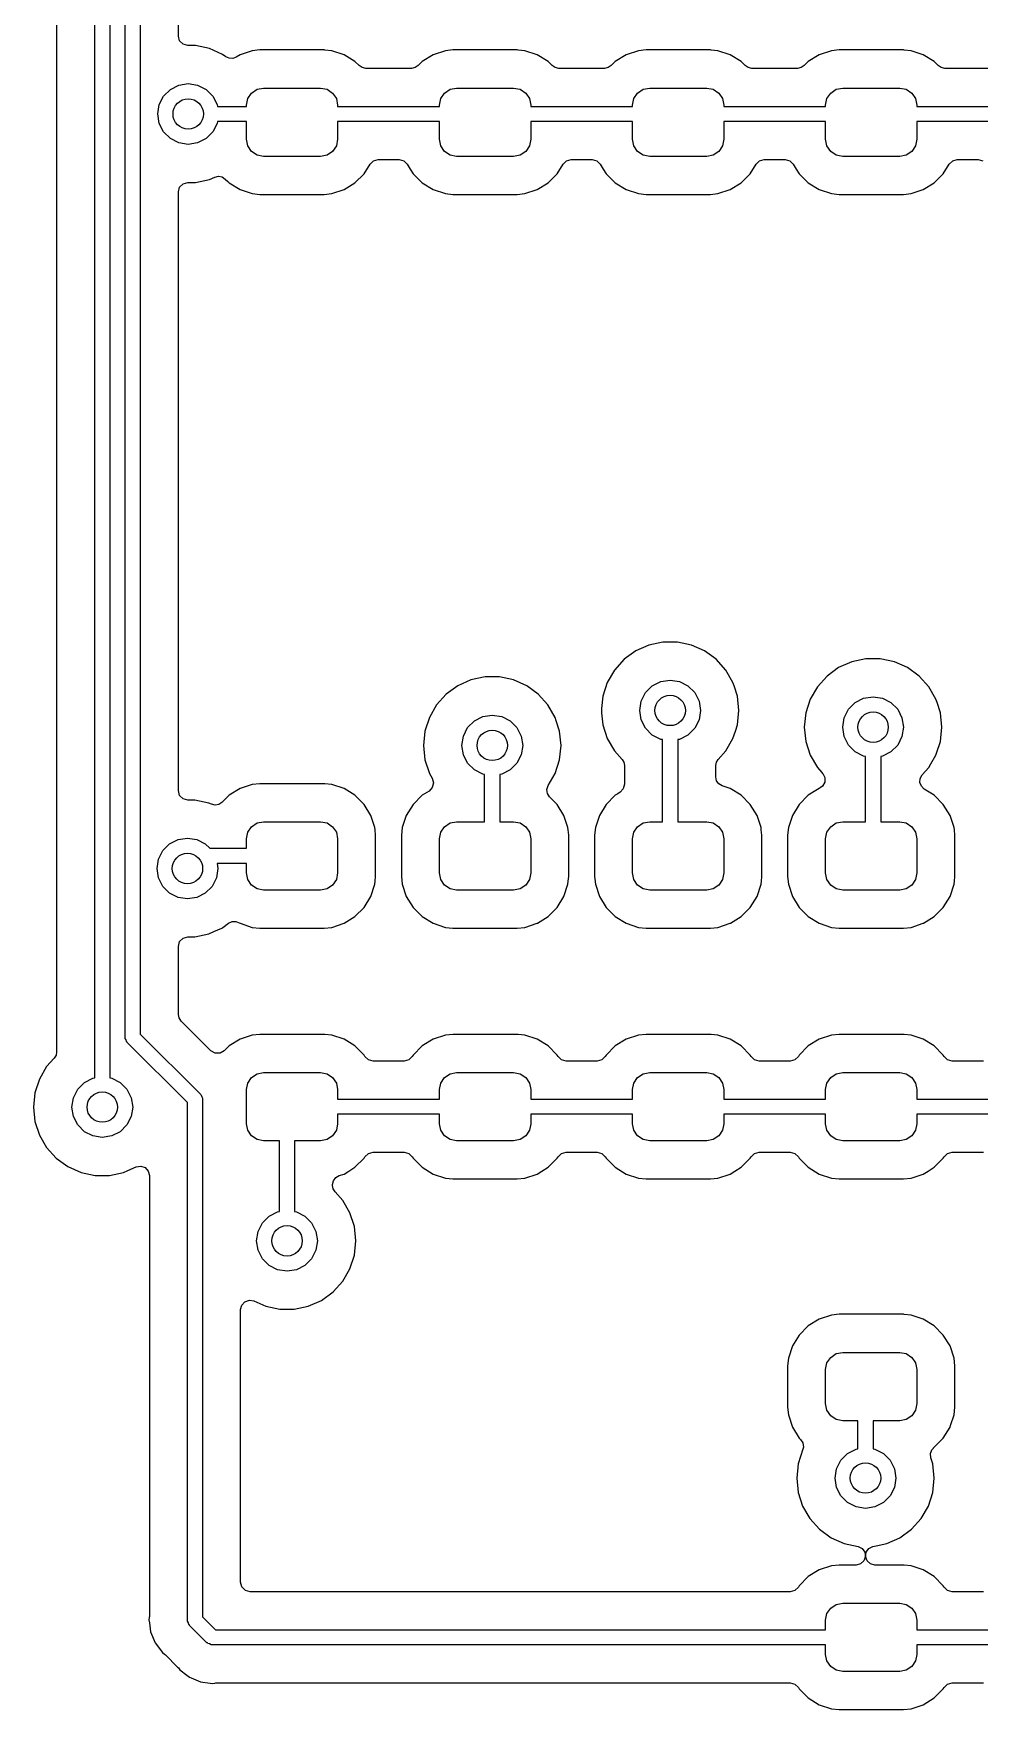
# Model space of a CAD drawing. Extents: x 41 to 271, y -133 to -23.
# Drawn here: x 141.12 to 153.57, y -108.52 to -86.46 of the extents above; entities that cross this region are included whole.
import ezdxf

# ---------------------------------------------------------------- set-up
doc = ezdxf.new("R2010")
doc.units = 0
doc.layers.add('BLACK', color=7, linetype='CONTINUOUS')

msp = doc.modelspace()

# ---------------------------------------------------------------- linework, layer by layer
at = {"layer": 'BLACK', "linetype": 'CONTINUOUS'}
for p, q in [((141.93, -100.206), (141.93, -83.98)), ((142.13, -84.0214), (142.13, -100.206)), ((142.33, -99.67), (142.33, -84.1457)), ((142.53, -84.1871), (142.53, -99.6286)), ((143.03, -86.4955), (143.03, -84.4458)), ((141.429, -85.2831), (141.429, -99.8635)), ((143.047, -86.5575), (143.03, -86.4955)), ((143.093, -86.6029), (143.047, -86.5575)), ((143.154, -86.6195), (143.093, -86.6029)), ((143.255, -86.6195), (143.154, -86.6195)), ((143.44, -86.6589), (143.255, -86.6195)), ((143.255, -86.6195), (143.255, -86.6195)), ((143.613, -86.7358), (143.44, -86.6589)), ((144.103, -86.6775), (144.003, -86.6876)), ((144.949, -86.6775), (144.103, -86.6775)), ((144.959, -86.6785), (144.949, -86.6775)), ((145.049, -86.6876), (144.959, -86.6785)), ((146.643, -86.6775), (146.543, -86.6876)), ((147.489, -86.6775), (146.643, -86.6775)), ((147.499, -86.6785), (147.489, -86.6775)), ((147.589, -86.6876), (147.499, -86.6785)), ((149.183, -86.6775), (149.083, -86.6876)), ((150.029, -86.6775), (149.183, -86.6775)), ((150.039, -86.6785), (150.029, -86.6775)), ((150.129, -86.6876), (150.039, -86.6785)), ((151.723, -86.6775), (151.623, -86.6876)), ((152.569, -86.6775), (151.723, -86.6775)), ((152.579, -86.6785), (152.569, -86.6775)), ((152.669, -86.6876), (152.579, -86.6785)), ((143.655, -86.7664), (143.613, -86.7358)), ((143.613, -86.7358), (143.613, -86.7358)), ((143.613, -86.7358), (143.613, -86.7358)), ((143.699, -86.7866), (143.655, -86.7664)), ((143.747, -86.7885), (143.699, -86.7866)), ((143.793, -86.7716), (143.747, -86.7885)), ((143.842, -86.741), (143.793, -86.7716)), ((144.003, -86.6876), (143.842, -86.741)), ((145.21, -86.741), (145.049, -86.6876)), ((145.354, -86.83), (145.21, -86.741)), ((145.407, -86.8832), (145.354, -86.83)), ((145.354, -86.83), (145.354, -86.83)), ((145.354, -86.83), (145.354, -86.83)), ((145.447, -86.9101), (145.407, -86.8832)), ((146.185, -86.8832), (146.145, -86.9101)), ((146.211, -86.8566), (146.185, -86.8832)), ((146.238, -86.83), (146.211, -86.8566)), ((146.382, -86.741), (146.238, -86.83)), ((146.543, -86.6876), (146.382, -86.741)), ((147.75, -86.741), (147.589, -86.6876)), ((147.894, -86.83), (147.75, -86.741)), ((147.947, -86.8832), (147.894, -86.83)), ((147.894, -86.83), (147.894, -86.83)), ((147.894, -86.83), (147.894, -86.83)), ((147.987, -86.9101), (147.947, -86.8832)), ((148.725, -86.8832), (148.685, -86.9101)), ((148.751, -86.8566), (148.725, -86.8832)), ((148.778, -86.83), (148.751, -86.8566)), ((148.922, -86.741), (148.778, -86.83)), ((149.083, -86.6876), (148.922, -86.741)), ((150.29, -86.741), (150.129, -86.6876)), ((150.434, -86.83), (150.29, -86.741)), ((150.487, -86.8832), (150.434, -86.83)), ((150.434, -86.83), (150.434, -86.83)), ((150.434, -86.83), (150.434, -86.83)), ((150.527, -86.9101), (150.487, -86.8832)), ((151.265, -86.8832), (151.225, -86.9101)), ((151.291, -86.8566), (151.265, -86.8832)), ((151.318, -86.83), (151.291, -86.8566)), ((151.462, -86.741), (151.318, -86.83)), ((151.623, -86.6876), (151.462, -86.741)), ((152.83, -86.741), (152.669, -86.6876)), ((152.974, -86.83), (152.83, -86.741)), ((153.027, -86.8832), (152.974, -86.83)), ((152.974, -86.83), (152.974, -86.83)), ((152.974, -86.83), (152.974, -86.83)), ((153.067, -86.9101), (153.027, -86.8832)), ((143.036, -87.1396), (143.16, -87.12)), ((143.16, -87.12), (143.284, -87.1396)), ((145.495, -86.9195), (145.447, -86.9101)), ((146.097, -86.9195), (145.495, -86.9195)), ((146.145, -86.9101), (146.097, -86.9195)), ((148.035, -86.9195), (147.987, -86.9101)), ((148.637, -86.9195), (148.035, -86.9195)), ((148.685, -86.9101), (148.637, -86.9195)), ((150.575, -86.9195), (150.527, -86.9101)), ((151.177, -86.9195), (150.575, -86.9195)), ((151.225, -86.9101), (151.177, -86.9195)), ((153.115, -86.9195), (153.067, -86.9101)), ((153.717, -86.9195), (153.115, -86.9195)), ((142.78, -87.3964), (142.836, -87.2849)), ((142.836, -87.2849), (142.925, -87.1964)), ((142.925, -87.1964), (143.036, -87.1396)), ((143.284, -87.1396), (143.395, -87.1964)), ((143.395, -87.1964), (143.484, -87.2849)), ((143.484, -87.2849), (143.54, -87.3964)), ((143.926, -87.403), (143.943, -87.3169)), ((143.943, -87.3169), (143.992, -87.2439)), ((143.992, -87.2439), (144.065, -87.1951)), ((144.065, -87.1951), (144.151, -87.178)), ((144.151, -87.178), (144.901, -87.178)), ((144.901, -87.178), (144.987, -87.1951)), ((144.987, -87.1951), (145.06, -87.2439)), ((145.06, -87.2439), (145.109, -87.3169)), ((145.109, -87.3169), (145.126, -87.403)), ((146.466, -87.403), (146.483, -87.3169)), ((146.483, -87.3169), (146.532, -87.2439)), ((146.532, -87.2439), (146.605, -87.1951)), ((146.605, -87.1951), (146.691, -87.178)), ((146.691, -87.178), (147.441, -87.178)), ((147.441, -87.178), (147.527, -87.1951)), ((147.527, -87.1951), (147.6, -87.2439)), ((147.6, -87.2439), (147.649, -87.3169)), ((147.649, -87.3169), (147.666, -87.403)), ((149.006, -87.403), (149.023, -87.3169)), ((149.023, -87.3169), (149.072, -87.2439)), ((149.072, -87.2439), (149.145, -87.1951)), ((149.145, -87.1951), (149.231, -87.178)), ((149.231, -87.178), (149.981, -87.178)), ((149.981, -87.178), (150.067, -87.1951)), ((150.067, -87.1951), (150.14, -87.2439)), ((150.14, -87.2439), (150.189, -87.3169)), ((150.189, -87.3169), (150.206, -87.403)), ((151.546, -87.403), (151.563, -87.3169)), ((151.563, -87.3169), (151.612, -87.2439)), ((151.612, -87.2439), (151.685, -87.1951)), ((151.685, -87.1951), (151.771, -87.178)), ((151.771, -87.178), (152.521, -87.178)), ((152.521, -87.178), (152.607, -87.1951)), ((152.607, -87.1951), (152.68, -87.2439)), ((152.68, -87.2439), (152.729, -87.3169)), ((152.729, -87.3169), (152.746, -87.403)), ((142.76, -87.52), (142.78, -87.3964)), ((142.78, -87.6436), (142.76, -87.52)), ((143.54, -87.3964), (143.544, -87.42)), ((143.544, -87.42), (143.926, -87.42)), ((143.926, -87.42), (143.926, -87.403)), ((145.126, -87.403), (145.126, -87.42)), ((145.126, -87.42), (146.466, -87.42)), ((146.466, -87.42), (146.466, -87.403)), ((147.666, -87.403), (147.666, -87.42)), ((147.666, -87.42), (149.006, -87.42)), ((149.006, -87.42), (149.006, -87.403)), ((150.206, -87.403), (150.206, -87.42)), ((150.206, -87.42), (151.546, -87.42)), ((151.546, -87.42), (151.546, -87.403)), ((152.746, -87.403), (152.746, -87.42)), ((152.746, -87.42), (154.086, -87.42)), ((142.836, -87.7551), (142.78, -87.6436)), ((142.925, -87.8436), (142.836, -87.7551)), ((143.484, -87.7551), (143.395, -87.8436)), ((143.54, -87.6436), (143.484, -87.7551)), ((143.544, -87.62), (143.54, -87.6436)), ((143.926, -87.62), (143.544, -87.62)), ((143.926, -87.853), (143.926, -87.62)), ((146.466, -87.62), (145.126, -87.62)), ((145.126, -87.62), (145.126, -87.853)), ((146.466, -87.853), (146.466, -87.62)), ((149.006, -87.62), (147.666, -87.62)), ((147.666, -87.62), (147.666, -87.853)), ((149.006, -87.853), (149.006, -87.62)), ((151.546, -87.62), (150.206, -87.62)), ((150.206, -87.62), (150.206, -87.853)), ((151.546, -87.853), (151.546, -87.62)), ((154.086, -87.62), (152.746, -87.62)), ((152.746, -87.62), (152.746, -87.853)), ((143.036, -87.9004), (142.925, -87.8436)), ((143.16, -87.92), (143.036, -87.9004)), ((143.284, -87.9004), (143.16, -87.92)), ((143.395, -87.8436), (143.284, -87.9004)), ((143.943, -87.9391), (143.926, -87.853)), ((143.992, -88.0121), (143.943, -87.9391)), ((145.109, -87.9391), (145.06, -88.0121)), ((145.126, -87.853), (145.109, -87.9391)), ((146.483, -87.9391), (146.466, -87.853)), ((146.532, -88.0121), (146.483, -87.9391)), ((147.649, -87.9391), (147.6, -88.0121)), ((147.666, -87.853), (147.649, -87.9391)), ((149.023, -87.9391), (149.006, -87.853)), ((149.072, -88.0121), (149.023, -87.9391)), ((150.189, -87.9391), (150.14, -88.0121)), ((150.206, -87.853), (150.189, -87.9391)), ((151.563, -87.9391), (151.546, -87.853)), ((151.612, -88.0121), (151.563, -87.9391)), ((152.729, -87.9391), (152.68, -88.0121)), ((152.746, -87.853), (152.729, -87.9391)), ((144.065, -88.0609), (143.992, -88.0121)), ((144.151, -88.078), (144.065, -88.0609)), ((144.901, -88.078), (144.151, -88.078)), ((144.987, -88.0609), (144.901, -88.078)), ((145.06, -88.0121), (144.987, -88.0609)), ((145.474, -88.306), (145.552, -88.1794)), ((145.552, -88.1794), (145.597, -88.1362)), ((145.597, -88.1362), (145.658, -88.1205)), ((145.658, -88.1205), (145.934, -88.1205)), ((145.934, -88.1205), (145.995, -88.1362)), ((145.995, -88.1362), (146.04, -88.1794)), ((146.04, -88.1794), (146.08, -88.2445)), ((146.605, -88.0609), (146.532, -88.0121)), ((146.691, -88.078), (146.605, -88.0609)), ((147.441, -88.078), (146.691, -88.078)), ((147.527, -88.0609), (147.441, -88.078)), ((147.6, -88.0121), (147.527, -88.0609)), ((148.014, -88.306), (148.092, -88.1794)), ((148.092, -88.1794), (148.137, -88.1362)), ((148.137, -88.1362), (148.198, -88.1205)), ((148.198, -88.1205), (148.474, -88.1205)), ((148.474, -88.1205), (148.535, -88.1362)), ((148.535, -88.1362), (148.58, -88.1794)), ((148.58, -88.1794), (148.62, -88.2445)), ((149.145, -88.0609), (149.072, -88.0121)), ((149.231, -88.078), (149.145, -88.0609)), ((149.981, -88.078), (149.231, -88.078)), ((150.067, -88.0609), (149.981, -88.078)), ((150.14, -88.0121), (150.067, -88.0609)), ((150.554, -88.306), (150.632, -88.1794)), ((150.632, -88.1794), (150.677, -88.1362)), ((150.677, -88.1362), (150.738, -88.1205)), ((150.738, -88.1205), (151.014, -88.1205)), ((151.014, -88.1205), (151.075, -88.1362)), ((151.075, -88.1362), (151.12, -88.1794)), ((151.12, -88.1794), (151.16, -88.2445)), ((151.685, -88.0609), (151.612, -88.0121)), ((151.771, -88.078), (151.685, -88.0609)), ((152.521, -88.078), (151.771, -88.078)), ((152.607, -88.0609), (152.521, -88.078)), ((152.68, -88.0121), (152.607, -88.0609)), ((153.094, -88.306), (153.172, -88.1794)), ((153.172, -88.1794), (153.217, -88.1362)), ((153.217, -88.1362), (153.278, -88.1205)), ((153.278, -88.1205), (153.554, -88.1205)), ((153.554, -88.1205), (153.615, -88.1362)), ((143.047, -88.4825), (143.093, -88.4371)), ((143.093, -88.4371), (143.154, -88.4205)), ((143.154, -88.4205), (143.255, -88.4205)), ((143.255, -88.4205), (143.44, -88.3811)), ((143.44, -88.3811), (143.51, -88.3501)), ((143.44, -88.3811), (143.44, -88.3811)), ((143.44, -88.3811), (143.44, -88.3811)), ((143.51, -88.3501), (143.558, -88.3394)), ((143.558, -88.3394), (143.606, -88.3484)), ((143.606, -88.3484), (143.648, -88.3757)), ((143.648, -88.3757), (143.682, -88.41)), ((143.682, -88.41), (143.698, -88.426)), ((143.698, -88.426), (143.842, -88.515)), ((145.21, -88.515), (145.354, -88.426)), ((145.354, -88.426), (145.474, -88.306)), ((146.08, -88.2445), (146.118, -88.306)), ((146.118, -88.306), (146.238, -88.426)), ((146.238, -88.426), (146.382, -88.515)), ((147.75, -88.515), (147.894, -88.426)), ((147.894, -88.426), (148.014, -88.306)), ((148.62, -88.2445), (148.658, -88.306)), ((148.658, -88.306), (148.778, -88.426)), ((148.778, -88.426), (148.922, -88.515)), ((150.29, -88.515), (150.434, -88.426)), ((150.434, -88.426), (150.554, -88.306)), ((151.16, -88.2445), (151.198, -88.306)), ((151.198, -88.306), (151.318, -88.426)), ((151.318, -88.426), (151.462, -88.515)), ((152.83, -88.515), (152.974, -88.426)), ((152.974, -88.426), (153.094, -88.306)), ((143.03, -88.5445), (143.047, -88.4825)), ((143.03, -88.7629), (143.03, -88.5445)), ((143.842, -88.515), (143.842, -88.515)), ((143.842, -88.515), (143.842, -88.515)), ((143.842, -88.515), (144.003, -88.5683)), ((144.003, -88.5683), (144.103, -88.5785)), ((144.103, -88.5785), (144.949, -88.5785)), ((144.949, -88.5785), (145.049, -88.5683)), ((145.049, -88.5683), (145.21, -88.515)), ((146.382, -88.515), (146.382, -88.515)), ((146.382, -88.515), (146.382, -88.515)), ((146.382, -88.515), (146.543, -88.5683)), ((146.543, -88.5683), (146.643, -88.5785)), ((146.643, -88.5785), (147.489, -88.5785)), ((147.489, -88.5785), (147.589, -88.5683)), ((147.589, -88.5683), (147.75, -88.515)), ((148.922, -88.515), (148.922, -88.515)), ((148.922, -88.515), (148.922, -88.515)), ((148.922, -88.515), (149.083, -88.5683)), ((149.083, -88.5683), (149.183, -88.5785)), ((149.183, -88.5785), (150.029, -88.5785)), ((150.029, -88.5785), (150.129, -88.5683)), ((150.129, -88.5683), (150.29, -88.515)), ((151.462, -88.515), (151.462, -88.515)), ((151.462, -88.515), (151.462, -88.515)), ((151.462, -88.515), (151.623, -88.5683)), ((151.623, -88.5683), (151.723, -88.5785)), ((151.723, -88.5785), (152.569, -88.5785)), ((152.569, -88.5785), (152.669, -88.5683)), ((152.669, -88.5683), (152.83, -88.515)), ((143.03, -96.4255), (143.03, -88.7629)), ((149.047, -94.5858), (148.894, -94.6971)), ((149.22, -94.5089), (149.047, -94.5858)), ((149.405, -94.4695), (149.22, -94.5089)), ((149.595, -94.4695), (149.405, -94.4695)), ((149.405, -94.4695), (149.405, -94.4695)), ((149.78, -94.5089), (149.595, -94.4695)), ((149.595, -94.4695), (149.595, -94.4695)), ((149.953, -94.5858), (149.78, -94.5089)), ((150.106, -94.6971), (149.953, -94.5858)), ((148.767, -94.8378), (148.673, -95.0017)), ((148.894, -94.6971), (148.767, -94.8378)), ((150.233, -94.8378), (150.106, -94.6971)), ((150.327, -95.0017), (150.233, -94.8378)), ((151.717, -94.8058), (151.564, -94.9171)), ((151.89, -94.7289), (151.717, -94.8058)), ((152.075, -94.6895), (151.89, -94.7289)), ((152.265, -94.6895), (152.075, -94.6895)), ((152.075, -94.6895), (152.075, -94.6895)), ((152.45, -94.7289), (152.265, -94.6895)), ((152.265, -94.6895), (152.265, -94.6895)), ((152.623, -94.8058), (152.45, -94.7289)), ((152.776, -94.9171), (152.623, -94.8058)), ((146.707, -95.0458), (146.554, -95.1571)), ((146.88, -94.9689), (146.707, -95.0458)), ((147.065, -94.9295), (146.88, -94.9689)), ((147.255, -94.9295), (147.065, -94.9295)), ((147.065, -94.9295), (147.065, -94.9295)), ((147.44, -94.9689), (147.255, -94.9295)), ((147.255, -94.9295), (147.255, -94.9295)), ((147.613, -95.0458), (147.44, -94.9689)), ((147.766, -95.1571), (147.613, -95.0458)), ((148.673, -95.0017), (148.614, -95.1817)), ((149.176, -95.1349), (149.265, -95.0464)), ((149.265, -95.0464), (149.376, -94.9896)), ((149.376, -94.9896), (149.5, -94.97)), ((149.5, -94.97), (149.624, -94.9896)), ((149.624, -94.9896), (149.735, -95.0464)), ((149.735, -95.0464), (149.824, -95.1349)), ((150.342, -95.0458), (150.327, -95.0017)), ((150.386, -95.1817), (150.342, -95.0458)), ((151.437, -95.0578), (151.343, -95.2217)), ((151.564, -94.9171), (151.437, -95.0578)), ((152.903, -95.0578), (152.776, -94.9171)), ((152.997, -95.2217), (152.903, -95.0578)), ((146.554, -95.1571), (146.427, -95.2978)), ((147.893, -95.2978), (147.766, -95.1571)), ((148.614, -95.1817), (148.597, -95.3424)), ((149.1, -95.37), (149.12, -95.2464)), ((149.12, -95.2464), (149.176, -95.1349)), ((149.824, -95.1349), (149.88, -95.2464)), ((149.88, -95.2464), (149.9, -95.37)), ((150.405, -95.37), (150.386, -95.1817)), ((151.343, -95.2217), (151.284, -95.4017)), ((151.846, -95.3549), (151.935, -95.2664)), ((151.935, -95.2664), (152.046, -95.2096)), ((152.046, -95.2096), (152.17, -95.19)), ((152.17, -95.19), (152.294, -95.2096)), ((152.294, -95.2096), (152.405, -95.2664)), ((152.405, -95.2664), (152.494, -95.3549)), ((153.012, -95.2658), (152.997, -95.2217)), ((153.056, -95.4017), (153.012, -95.2658)), ((146.333, -95.4617), (146.274, -95.6417)), ((146.427, -95.2978), (146.333, -95.4617)), ((146.836, -95.5949), (146.925, -95.5064)), ((146.925, -95.5064), (147.036, -95.4496)), ((147.036, -95.4496), (147.16, -95.43)), ((147.16, -95.43), (147.284, -95.4496)), ((147.284, -95.4496), (147.395, -95.5064)), ((147.395, -95.5064), (147.484, -95.5949)), ((147.987, -95.4617), (147.893, -95.2978)), ((148.002, -95.5072), (147.987, -95.4617)), ((148.046, -95.6417), (148.002, -95.5072)), ((148.597, -95.3424), (148.595, -95.37)), ((148.595, -95.37), (148.598, -95.4)), ((148.598, -95.4), (148.614, -95.5583)), ((149.12, -95.4936), (149.1, -95.37)), ((149.176, -95.6051), (149.12, -95.4936)), ((149.88, -95.4936), (149.824, -95.6051)), ((149.9, -95.37), (149.88, -95.4936)), ((150.386, -95.5583), (150.405, -95.37)), ((151.284, -95.4017), (151.265, -95.59)), ((151.77, -95.59), (151.79, -95.4664)), ((151.79, -95.4664), (151.846, -95.3549)), ((152.494, -95.3549), (152.55, -95.4664)), ((152.55, -95.4664), (152.57, -95.59)), ((153.075, -95.59), (153.056, -95.4017)), ((146.274, -95.6417), (146.255, -95.83)), ((146.76, -95.83), (146.78, -95.7064)), ((146.78, -95.7064), (146.836, -95.5949)), ((147.484, -95.5949), (147.54, -95.7064)), ((147.54, -95.7064), (147.56, -95.83)), ((148.065, -95.83), (148.046, -95.6417)), ((148.614, -95.5583), (148.673, -95.7383)), ((149.265, -95.6936), (149.176, -95.6051)), ((149.376, -95.7504), (149.265, -95.6936)), ((149.735, -95.6936), (149.624, -95.7504)), ((149.824, -95.6051), (149.735, -95.6936)), ((150.327, -95.7383), (150.359, -95.6417)), ((150.359, -95.6417), (150.386, -95.5583)), ((151.265, -95.59), (151.284, -95.7783)), ((151.79, -95.7136), (151.77, -95.59)), ((151.846, -95.8251), (151.79, -95.7136)), ((152.55, -95.7136), (152.494, -95.8251)), ((152.57, -95.59), (152.55, -95.7136)), ((153.056, -95.7783), (153.075, -95.59)), ((146.255, -95.83), (146.274, -96.0183)), ((146.78, -95.9536), (146.76, -95.83)), ((147.56, -95.83), (147.54, -95.9536)), ((148.046, -96.0183), (148.065, -95.83)), ((148.673, -95.7383), (148.767, -95.9022)), ((148.767, -95.9022), (148.868, -96.0135)), ((149.4, -95.7542), (149.376, -95.7504)), ((149.4, -96.834), (149.4, -95.7542)), ((149.624, -95.7504), (149.6, -95.7542)), ((149.6, -95.7542), (149.6, -96.834)), ((150.132, -96.0135), (150.233, -95.9022)), ((150.233, -95.9022), (150.327, -95.7383)), ((151.284, -95.7783), (151.343, -95.9583)), ((151.935, -95.9136), (151.846, -95.8251)), ((152.046, -95.9704), (151.935, -95.9136)), ((152.405, -95.9136), (152.294, -95.9704)), ((152.494, -95.8251), (152.405, -95.9136)), ((152.997, -95.9583), (153.006, -95.9322)), ((153.006, -95.9322), (153.056, -95.7783)), ((146.274, -96.0183), (146.333, -96.1983)), ((146.836, -96.0651), (146.78, -95.9536)), ((146.925, -96.1536), (146.836, -96.0651)), ((147.036, -96.2104), (146.925, -96.1536)), ((147.395, -96.1536), (147.284, -96.2104)), ((147.484, -96.0651), (147.395, -96.1536)), ((147.54, -95.9536), (147.484, -96.0651)), ((147.987, -96.1983), (148.046, -96.0183)), ((148.868, -96.0135), (148.891, -96.052)), ((148.891, -96.052), (148.899, -96.0965)), ((148.899, -96.0965), (148.899, -96.3419)), ((150.1, -96.0965), (150.109, -96.052)), ((150.1, -96.2448), (150.1, -96.0965)), ((150.109, -96.052), (150.132, -96.0135)), ((151.343, -95.9583), (151.437, -96.1222)), ((151.437, -96.1222), (151.495, -96.1863)), ((152.07, -95.9742), (152.046, -95.9704)), ((152.07, -96.834), (152.07, -95.9742)), ((152.294, -95.9704), (152.27, -95.9742)), ((152.27, -95.9742), (152.27, -96.834)), ((152.817, -96.2173), (152.903, -96.1222)), ((152.903, -96.1222), (152.931, -96.0729)), ((152.931, -96.0729), (152.997, -95.9583)), ((144.003, -96.3436), (143.842, -96.397)), ((144.103, -96.3335), (144.003, -96.3436)), ((144.949, -96.3335), (144.103, -96.3335)), ((144.959, -96.3345), (144.949, -96.3335)), ((145.049, -96.3436), (144.959, -96.3345)), ((145.21, -96.397), (145.049, -96.3436)), ((146.371, -96.3849), (146.328, -96.4306)), ((146.333, -96.1983), (146.37, -96.263)), ((146.37, -96.263), (146.387, -96.3238)), ((146.387, -96.3238), (146.371, -96.3849)), ((147.06, -96.2142), (147.036, -96.2104)), ((147.06, -96.834), (147.06, -96.2142)), ((147.284, -96.2104), (147.26, -96.2142)), ((147.26, -96.2142), (147.26, -96.834)), ((147.879, -96.4085), (147.895, -96.3574)), ((147.895, -96.3574), (147.987, -96.1983)), ((148.899, -96.3419), (148.884, -96.4023)), ((150.111, -96.295), (150.1, -96.2448)), ((150.141, -96.3366), (150.111, -96.295)), ((150.185, -96.3625), (150.141, -96.3366)), ((150.29, -96.397), (150.185, -96.3625)), ((151.475, -96.3894), (151.462, -96.397)), ((151.505, -96.3671), (151.473, -96.3873)), ((151.473, -96.3873), (151.475, -96.3894)), ((151.495, -96.1863), (151.506, -96.1983)), ((151.534, -96.3139), (151.505, -96.3671)), ((151.506, -96.1983), (151.507, -96.1992)), ((151.507, -96.1992), (151.535, -96.253)), ((151.535, -96.253), (151.534, -96.3139)), ((152.786, -96.3179), (152.79, -96.2642)), ((152.805, -96.3683), (152.786, -96.3179)), ((152.79, -96.2642), (152.817, -96.2173)), ((152.844, -96.4058), (152.805, -96.3683)), ((143.047, -96.4875), (143.03, -96.4255)), ((143.093, -96.5329), (143.047, -96.4875)), ((143.154, -96.5495), (143.093, -96.5329)), ((143.245, -96.5495), (143.154, -96.5495)), ((143.43, -96.5889), (143.245, -96.5495)), ((143.245, -96.5495), (143.245, -96.5495)), ((143.466, -96.6051), (143.43, -96.5889)), ((143.515, -96.6158), (143.466, -96.6051)), ((143.563, -96.6068), (143.515, -96.6158)), ((143.604, -96.5795), (143.563, -96.6068)), ((143.698, -96.486), (143.604, -96.5795)), ((143.842, -96.397), (143.698, -96.486)), ((145.354, -96.486), (145.21, -96.397)), ((145.474, -96.606), (145.354, -96.486)), ((145.563, -96.7503), (145.474, -96.606)), ((146.118, -96.606), (146.029, -96.7503)), ((146.238, -96.486), (146.118, -96.606)), ((146.328, -96.4306), (146.238, -96.486)), ((147.886, -96.4618), (147.879, -96.4085)), ((147.915, -96.507), (147.886, -96.4618)), ((148.014, -96.606), (147.915, -96.507)), ((148.103, -96.7503), (148.014, -96.606)), ((148.658, -96.606), (148.569, -96.7503)), ((148.778, -96.486), (148.658, -96.606)), ((148.811, -96.4658), (148.778, -96.486)), ((148.841, -96.4474), (148.811, -96.4658)), ((148.884, -96.4023), (148.841, -96.4474)), ((150.434, -96.486), (150.29, -96.397)), ((150.554, -96.606), (150.434, -96.486)), ((150.643, -96.7503), (150.554, -96.606)), ((151.198, -96.606), (151.109, -96.7503)), ((151.318, -96.486), (151.198, -96.606)), ((151.416, -96.4255), (151.318, -96.486)), ((151.462, -96.397), (151.416, -96.4255)), ((151.462, -96.397), (151.462, -96.397)), ((152.974, -96.486), (152.844, -96.4058)), ((153.094, -96.606), (152.974, -96.486)), ((153.183, -96.7503), (153.094, -96.606)), ((145.616, -96.9113), (145.563, -96.7503)), ((146.029, -96.7503), (145.976, -96.9113)), ((148.156, -96.9113), (148.103, -96.7503)), ((148.569, -96.7503), (148.516, -96.9113)), ((150.696, -96.9113), (150.643, -96.7503)), ((151.109, -96.7503), (151.056, -96.9113)), ((153.236, -96.9113), (153.183, -96.7503)), ((143.026, -97.0696), (143.15, -97.05)), ((143.15, -97.05), (143.274, -97.0696)), ((143.926, -97.059), (143.943, -96.9729)), ((143.943, -96.9729), (143.992, -96.8999)), ((143.992, -96.8999), (144.065, -96.8511)), ((144.065, -96.8511), (144.151, -96.834)), ((144.151, -96.834), (144.901, -96.834)), ((144.901, -96.834), (144.987, -96.8511)), ((144.987, -96.8511), (145.06, -96.8999)), ((145.06, -96.8999), (145.109, -96.9729)), ((145.109, -96.9729), (145.126, -97.059)), ((145.619, -96.9413), (145.616, -96.9113)), ((145.626, -97.0107), (145.619, -96.9413)), ((145.626, -97.5573), (145.626, -97.0107)), ((145.976, -96.9113), (145.965, -97.0107)), ((145.965, -97.0107), (145.965, -97.5573)), ((146.466, -97.059), (146.483, -96.9729)), ((146.483, -96.9729), (146.532, -96.8999)), ((146.532, -96.8999), (146.605, -96.8511)), ((146.605, -96.8511), (146.691, -96.834)), ((146.691, -96.834), (147.06, -96.834)), ((147.26, -96.834), (147.441, -96.834)), ((147.441, -96.834), (147.527, -96.8511)), ((147.527, -96.8511), (147.6, -96.8999)), ((147.6, -96.8999), (147.649, -96.9729)), ((147.649, -96.9729), (147.666, -97.059)), ((148.159, -96.9413), (148.156, -96.9113)), ((148.166, -97.0107), (148.159, -96.9413)), ((148.166, -97.5573), (148.166, -97.0107)), ((148.516, -96.9113), (148.505, -97.0107)), ((148.505, -97.0107), (148.505, -97.5573)), ((149.006, -97.059), (149.023, -96.9729)), ((149.023, -96.9729), (149.072, -96.8999)), ((149.072, -96.8999), (149.145, -96.8511)), ((149.145, -96.8511), (149.231, -96.834)), ((149.231, -96.834), (149.4, -96.834)), ((149.6, -96.834), (149.981, -96.834)), ((149.981, -96.834), (150.067, -96.8511)), ((150.067, -96.8511), (150.14, -96.8999)), ((150.14, -96.8999), (150.189, -96.9729)), ((150.189, -96.9729), (150.206, -97.059)), ((150.699, -96.9413), (150.696, -96.9113)), ((150.706, -97.0107), (150.699, -96.9413)), ((150.707, -97.5573), (150.706, -97.0107)), ((151.056, -96.9113), (151.046, -97.0107)), ((151.046, -97.0107), (151.046, -97.5573)), ((151.546, -97.059), (151.563, -96.9729)), ((151.563, -96.9729), (151.612, -96.8999)), ((151.612, -96.8999), (151.685, -96.8511)), ((151.685, -96.8511), (151.771, -96.834)), ((151.771, -96.834), (152.07, -96.834)), ((152.27, -96.834), (152.521, -96.834)), ((152.521, -96.834), (152.607, -96.8511)), ((152.607, -96.8511), (152.68, -96.8999)), ((152.68, -96.8999), (152.729, -96.9729)), ((152.729, -96.9729), (152.746, -97.059)), ((153.239, -96.9413), (153.236, -96.9113)), ((153.246, -97.0107), (153.239, -96.9413)), ((153.246, -97.5573), (153.246, -97.0107)), ((142.77, -97.3264), (142.826, -97.2149)), ((142.826, -97.2149), (142.915, -97.1264)), ((142.915, -97.1264), (143.026, -97.0696)), ((143.274, -97.0696), (143.385, -97.1264)), ((143.385, -97.1264), (143.443, -97.184)), ((143.443, -97.184), (143.926, -97.184)), ((143.926, -97.184), (143.926, -97.059)), ((145.126, -97.059), (145.126, -97.509)), ((146.466, -97.509), (146.466, -97.059)), ((147.666, -97.059), (147.666, -97.509)), ((149.006, -97.509), (149.006, -97.059)), ((150.206, -97.059), (150.206, -97.509)), ((151.546, -97.509), (151.546, -97.059)), ((152.746, -97.059), (152.746, -97.509)), ((142.75, -97.45), (142.77, -97.3264)), ((142.77, -97.5736), (142.75, -97.45)), ((143.55, -97.45), (143.53, -97.5736)), ((143.926, -97.384), (143.54, -97.384)), ((143.54, -97.384), (143.55, -97.45)), ((143.926, -97.509), (143.926, -97.384)), ((142.826, -97.6851), (142.77, -97.5736)), ((142.915, -97.7736), (142.826, -97.6851)), ((143.474, -97.6851), (143.385, -97.7736)), ((143.53, -97.5736), (143.474, -97.6851)), ((143.943, -97.5951), (143.926, -97.509)), ((143.992, -97.6681), (143.943, -97.5951)), ((144.065, -97.7169), (143.992, -97.6681)), ((145.06, -97.6681), (144.987, -97.7169)), ((145.109, -97.5951), (145.06, -97.6681)), ((145.126, -97.509), (145.109, -97.5951)), ((145.563, -97.8177), (145.616, -97.6567)), ((145.616, -97.6567), (145.62, -97.6183)), ((145.62, -97.6183), (145.626, -97.5573)), ((145.626, -97.5573), (145.626, -97.5573)), ((145.965, -97.5573), (145.976, -97.6567)), ((145.976, -97.6567), (146.029, -97.8177)), ((146.483, -97.5951), (146.466, -97.509)), ((146.532, -97.6681), (146.483, -97.5951)), ((146.605, -97.7169), (146.532, -97.6681)), ((147.6, -97.6681), (147.527, -97.7169)), ((147.649, -97.5951), (147.6, -97.6681)), ((147.666, -97.509), (147.649, -97.5951)), ((148.103, -97.8177), (148.156, -97.6567)), ((148.156, -97.6567), (148.16, -97.6183)), ((148.16, -97.6183), (148.166, -97.5573)), ((148.166, -97.5573), (148.166, -97.5573)), ((148.505, -97.5573), (148.516, -97.6567)), ((148.516, -97.6567), (148.569, -97.8177)), ((149.023, -97.5951), (149.006, -97.509)), ((149.072, -97.6681), (149.023, -97.5951)), ((149.145, -97.7169), (149.072, -97.6681)), ((150.14, -97.6681), (150.067, -97.7169)), ((150.189, -97.5951), (150.14, -97.6681)), ((150.206, -97.509), (150.189, -97.5951)), ((150.643, -97.8177), (150.696, -97.6567)), ((150.696, -97.6567), (150.7, -97.6183)), ((150.7, -97.6183), (150.707, -97.5573)), ((150.707, -97.5573), (150.707, -97.5573)), ((151.046, -97.5573), (151.056, -97.6567)), ((151.056, -97.6567), (151.109, -97.8177)), ((151.563, -97.5951), (151.546, -97.509)), ((151.612, -97.6681), (151.563, -97.5951)), ((151.685, -97.7169), (151.612, -97.6681)), ((152.68, -97.6681), (152.607, -97.7169)), ((152.729, -97.5951), (152.68, -97.6681)), ((152.746, -97.509), (152.729, -97.5951)), ((153.183, -97.8177), (153.236, -97.6567)), ((153.236, -97.6567), (153.24, -97.6183)), ((153.24, -97.6183), (153.246, -97.5573)), ((153.246, -97.5573), (153.246, -97.5573)), ((143.026, -97.8304), (142.915, -97.7736)), ((143.15, -97.85), (143.026, -97.8304)), ((143.274, -97.8304), (143.15, -97.85)), ((143.385, -97.7736), (143.274, -97.8304)), ((144.151, -97.734), (144.065, -97.7169)), ((144.901, -97.734), (144.151, -97.734)), ((144.987, -97.7169), (144.901, -97.734)), ((145.474, -97.962), (145.563, -97.8177)), ((146.029, -97.8177), (146.118, -97.962)), ((146.691, -97.734), (146.605, -97.7169)), ((147.441, -97.734), (146.691, -97.734)), ((147.527, -97.7169), (147.441, -97.734)), ((148.014, -97.962), (148.103, -97.8177)), ((148.569, -97.8177), (148.658, -97.962)), ((149.231, -97.734), (149.145, -97.7169)), ((149.981, -97.734), (149.231, -97.734)), ((150.067, -97.7169), (149.981, -97.734)), ((150.554, -97.962), (150.643, -97.8177)), ((151.109, -97.8177), (151.198, -97.962)), ((151.771, -97.734), (151.685, -97.7169)), ((152.521, -97.734), (151.771, -97.734)), ((152.607, -97.7169), (152.521, -97.734)), ((153.094, -97.962), (153.183, -97.8177)), ((143.692, -98.1689), (143.737, -98.1486)), ((143.737, -98.1486), (143.785, -98.1468)), ((143.785, -98.1468), (143.83, -98.1637)), ((145.213, -98.1689), (145.354, -98.082)), ((145.354, -98.082), (145.474, -97.962)), ((146.118, -97.962), (146.238, -98.082)), ((146.238, -98.082), (146.382, -98.171)), ((147.753, -98.1689), (147.894, -98.082)), ((147.894, -98.082), (148.014, -97.962)), ((148.658, -97.962), (148.778, -98.082)), ((148.778, -98.082), (148.922, -98.171)), ((150.293, -98.1689), (150.434, -98.082)), ((150.434, -98.082), (150.554, -97.962)), ((151.198, -97.962), (151.318, -98.082)), ((151.318, -98.082), (151.462, -98.171)), ((152.833, -98.1689), (152.974, -98.082)), ((152.974, -98.082), (153.094, -97.962)), ((143.047, -98.4125), (143.093, -98.3671)), ((143.093, -98.3671), (143.154, -98.3505)), ((143.154, -98.3505), (143.245, -98.3505)), ((143.245, -98.3505), (143.368, -98.3243)), ((143.368, -98.3243), (143.43, -98.3111)), ((143.43, -98.3111), (143.499, -98.2802)), ((143.499, -98.2802), (143.603, -98.2342)), ((143.603, -98.2342), (143.616, -98.2243)), ((143.616, -98.2243), (143.692, -98.1689)), ((143.83, -98.1637), (143.842, -98.171)), ((143.842, -98.171), (143.842, -98.171)), ((143.842, -98.171), (143.842, -98.171)), ((143.842, -98.171), (144.003, -98.2243)), ((144.003, -98.2243), (144.103, -98.2345)), ((144.103, -98.2345), (144.949, -98.2345)), ((144.949, -98.2345), (145.049, -98.2243)), ((145.049, -98.2243), (145.21, -98.171)), ((145.21, -98.171), (145.213, -98.1689)), ((146.382, -98.171), (146.382, -98.171)), ((146.382, -98.171), (146.382, -98.171)), ((146.382, -98.171), (146.543, -98.2243)), ((146.543, -98.2243), (146.643, -98.2345)), ((146.643, -98.2345), (147.489, -98.2345)), ((147.489, -98.2345), (147.589, -98.2243)), ((147.589, -98.2243), (147.75, -98.171)), ((147.75, -98.171), (147.753, -98.1689)), ((148.922, -98.171), (148.922, -98.171)), ((148.922, -98.171), (148.922, -98.171)), ((148.922, -98.171), (149.083, -98.2243)), ((149.083, -98.2243), (149.183, -98.2345)), ((149.183, -98.2345), (150.029, -98.2345)), ((150.029, -98.2345), (150.129, -98.2243)), ((150.129, -98.2243), (150.29, -98.171)), ((150.29, -98.171), (150.293, -98.1689)), ((151.462, -98.171), (151.462, -98.171)), ((151.462, -98.171), (151.462, -98.171)), ((151.462, -98.171), (151.623, -98.2243)), ((151.623, -98.2243), (151.723, -98.2345)), ((151.723, -98.2345), (152.569, -98.2345)), ((152.569, -98.2345), (152.669, -98.2243)), ((152.669, -98.2243), (152.83, -98.171)), ((152.83, -98.171), (152.833, -98.1689)), ((143.03, -98.4745), (143.047, -98.4125)), ((143.03, -99.3699), (143.03, -98.4745)), ((143.04, -99.4174), (143.03, -99.3699)), ((143.067, -99.4576), (143.04, -99.4174)), ((143.459, -99.8497), (143.067, -99.4576)), ((142.332, -99.6777), (142.33, -99.67)), ((142.331, -99.6856), (142.332, -99.6777)), ((142.342, -99.7065), (142.331, -99.6856)), ((142.53, -99.6286), (143.321, -100.419)), ((143.842, -99.697), (143.698, -99.786)), ((144.003, -99.6436), (143.842, -99.697)), ((144.103, -99.6335), (144.003, -99.6436)), ((144.949, -99.6335), (144.103, -99.6335)), ((144.959, -99.6345), (144.949, -99.6335)), ((145.049, -99.6436), (144.959, -99.6345)), ((145.21, -99.697), (145.049, -99.6436)), ((145.354, -99.786), (145.21, -99.697)), ((146.382, -99.697), (146.238, -99.786)), ((146.543, -99.6436), (146.382, -99.697)), ((146.643, -99.6335), (146.543, -99.6436)), ((147.489, -99.6335), (146.643, -99.6335)), ((147.499, -99.6345), (147.489, -99.6335)), ((147.589, -99.6436), (147.499, -99.6345)), ((147.75, -99.697), (147.589, -99.6436)), ((147.894, -99.786), (147.75, -99.697)), ((148.922, -99.697), (148.778, -99.786)), ((149.083, -99.6436), (148.922, -99.697)), ((149.183, -99.6335), (149.083, -99.6436)), ((150.029, -99.6335), (149.183, -99.6335)), ((150.039, -99.6345), (150.029, -99.6335)), ((150.129, -99.6436), (150.039, -99.6345)), ((150.29, -99.697), (150.129, -99.6436)), ((150.434, -99.786), (150.29, -99.697)), ((151.462, -99.697), (151.318, -99.786)), ((151.623, -99.6436), (151.462, -99.697)), ((151.723, -99.6335), (151.623, -99.6436)), ((152.569, -99.6335), (151.723, -99.6335)), ((152.579, -99.6345), (152.569, -99.6335)), ((152.669, -99.6436), (152.579, -99.6345)), ((152.83, -99.697), (152.669, -99.6436)), ((152.974, -99.786), (152.83, -99.697)), ((141.421, -99.908), (141.398, -99.9465)), ((141.429, -99.8635), (141.421, -99.908)), ((142.349, -99.7288), (142.342, -99.7065)), ((142.356, -99.7335), (142.349, -99.7288)), ((142.359, -99.7407), (142.356, -99.7335)), ((143.15, -100.531), (142.359, -99.7407)), ((143.515, -99.8818), (143.459, -99.8497)), ((143.579, -99.8818), (143.515, -99.8818)), ((143.634, -99.8497), (143.579, -99.8818)), ((143.698, -99.786), (143.634, -99.8497)), ((145.474, -99.906), (145.354, -99.786)), ((145.485, -99.9246), (145.474, -99.906)), ((146.118, -99.906), (146.107, -99.9246)), ((146.238, -99.786), (146.118, -99.906)), ((148.014, -99.906), (147.894, -99.786)), ((148.025, -99.9246), (148.014, -99.906)), ((148.658, -99.906), (148.647, -99.9246)), ((148.778, -99.786), (148.658, -99.906)), ((150.554, -99.906), (150.434, -99.786)), ((150.565, -99.9246), (150.554, -99.906)), ((151.198, -99.906), (151.187, -99.9246)), ((151.318, -99.786), (151.198, -99.906)), ((153.094, -99.906), (152.974, -99.786)), ((153.105, -99.9246), (153.094, -99.906)), ((141.297, -100.058), (141.203, -100.222)), ((141.398, -99.9465), (141.297, -100.058)), ((144.065, -100.151), (144.151, -100.134)), ((144.151, -100.134), (144.901, -100.134)), ((144.901, -100.134), (144.987, -100.151)), ((145.531, -99.9678), (145.485, -99.9246)), ((145.591, -99.9835), (145.531, -99.9678)), ((146.001, -99.9835), (145.591, -99.9835)), ((146.061, -99.9678), (146.001, -99.9835)), ((146.107, -99.9246), (146.061, -99.9678)), ((146.605, -100.151), (146.691, -100.134)), ((146.691, -100.134), (147.441, -100.134)), ((147.441, -100.134), (147.527, -100.151)), ((148.071, -99.9678), (148.025, -99.9246)), ((148.131, -99.9835), (148.071, -99.9678)), ((148.541, -99.9835), (148.131, -99.9835)), ((148.601, -99.9678), (148.541, -99.9835)), ((148.647, -99.9246), (148.601, -99.9678)), ((149.145, -100.151), (149.231, -100.134)), ((149.231, -100.134), (149.981, -100.134)), ((149.981, -100.134), (150.067, -100.151)), ((150.611, -99.9678), (150.565, -99.9246)), ((150.671, -99.9835), (150.611, -99.9678)), ((151.081, -99.9835), (150.671, -99.9835)), ((151.141, -99.9678), (151.081, -99.9835)), ((151.187, -99.9246), (151.141, -99.9678)), ((151.685, -100.151), (151.771, -100.134)), ((151.771, -100.134), (152.521, -100.134)), ((152.521, -100.134), (152.607, -100.151)), ((153.151, -99.9678), (153.105, -99.9246)), ((153.211, -99.9835), (153.151, -99.9678)), ((153.621, -99.9835), (153.211, -99.9835)), ((141.203, -100.222), (141.144, -100.402)), ((141.65, -100.466), (141.706, -100.355)), ((141.706, -100.355), (141.795, -100.266)), ((141.795, -100.266), (141.906, -100.21)), ((141.906, -100.21), (141.93, -100.206)), ((142.13, -100.206), (142.154, -100.21)), ((142.154, -100.21), (142.265, -100.266)), ((142.265, -100.266), (142.354, -100.355)), ((142.354, -100.355), (142.41, -100.466)), ((143.926, -100.359), (143.943, -100.273)), ((143.926, -100.809), (143.926, -100.359)), ((143.943, -100.273), (143.992, -100.2)), ((143.992, -100.2), (144.065, -100.151)), ((144.987, -100.151), (145.06, -100.2)), ((145.06, -100.2), (145.109, -100.273)), ((145.109, -100.273), (145.126, -100.359)), ((145.126, -100.359), (145.126, -100.484)), ((146.466, -100.359), (146.483, -100.273)), ((146.466, -100.484), (146.466, -100.359)), ((146.483, -100.273), (146.532, -100.2)), ((146.532, -100.2), (146.605, -100.151)), ((147.527, -100.151), (147.6, -100.2)), ((147.6, -100.2), (147.649, -100.273)), ((147.649, -100.273), (147.666, -100.359)), ((147.666, -100.359), (147.666, -100.484)), ((149.006, -100.359), (149.023, -100.273)), ((149.006, -100.484), (149.006, -100.359)), ((149.023, -100.273), (149.072, -100.2)), ((149.072, -100.2), (149.145, -100.151)), ((150.067, -100.151), (150.14, -100.2)), ((150.14, -100.2), (150.189, -100.273)), ((150.189, -100.273), (150.206, -100.359)), ((150.206, -100.359), (150.206, -100.484)), ((151.546, -100.359), (151.563, -100.273)), ((151.546, -100.484), (151.546, -100.359)), ((151.563, -100.273), (151.612, -100.2)), ((151.612, -100.2), (151.685, -100.151)), ((152.607, -100.151), (152.68, -100.2)), ((152.68, -100.2), (152.729, -100.273)), ((152.729, -100.273), (152.746, -100.359)), ((152.746, -100.359), (152.746, -100.484)), ((141.144, -100.402), (141.125, -100.59)), ((141.63, -100.59), (141.65, -100.466)), ((142.41, -100.466), (142.43, -100.59)), ((143.15, -107.34), (143.15, -100.531)), ((143.321, -100.419), (143.324, -100.426)), ((143.324, -100.426), (143.331, -100.431)), ((143.331, -100.431), (143.338, -100.453)), ((143.338, -100.453), (143.349, -100.474)), ((143.349, -100.474), (143.348, -100.482)), ((143.348, -100.482), (143.35, -100.49)), ((143.35, -100.49), (143.35, -107.299)), ((145.126, -100.484), (146.466, -100.484)), ((147.666, -100.484), (149.006, -100.484)), ((150.206, -100.484), (151.546, -100.484)), ((152.746, -100.484), (154.086, -100.484)), ((141.125, -100.59), (141.144, -100.778)), ((141.144, -100.778), (141.203, -100.958)), ((141.65, -100.714), (141.63, -100.59)), ((141.706, -100.825), (141.65, -100.714)), ((142.41, -100.714), (142.354, -100.825)), ((142.43, -100.59), (142.41, -100.714)), ((146.466, -100.684), (145.126, -100.684)), ((145.126, -100.684), (145.126, -100.809)), ((146.466, -100.809), (146.466, -100.684)), ((149.006, -100.684), (147.666, -100.684)), ((147.666, -100.684), (147.666, -100.809)), ((149.006, -100.809), (149.006, -100.684)), ((151.546, -100.684), (150.206, -100.684)), ((150.206, -100.684), (150.206, -100.809)), ((151.546, -100.809), (151.546, -100.684)), ((154.086, -100.684), (152.746, -100.684)), ((152.746, -100.684), (152.746, -100.809)), ((141.203, -100.958), (141.297, -101.122)), ((141.795, -100.914), (141.706, -100.825)), ((141.906, -100.97), (141.795, -100.914)), ((142.03, -100.99), (141.906, -100.97)), ((142.154, -100.97), (142.03, -100.99)), ((142.265, -100.914), (142.154, -100.97)), ((142.354, -100.825), (142.265, -100.914)), ((143.943, -100.895), (143.926, -100.809)), ((143.992, -100.968), (143.943, -100.895)), ((144.065, -101.017), (143.992, -100.968)), ((144.151, -101.034), (144.065, -101.017)), ((144.987, -101.017), (144.901, -101.034)), ((145.06, -100.968), (144.987, -101.017)), ((145.109, -100.895), (145.06, -100.968)), ((145.126, -100.809), (145.109, -100.895)), ((146.483, -100.895), (146.466, -100.809)), ((146.532, -100.968), (146.483, -100.895)), ((146.605, -101.017), (146.532, -100.968)), ((146.691, -101.034), (146.605, -101.017)), ((147.527, -101.017), (147.441, -101.034)), ((147.6, -100.968), (147.527, -101.017)), ((147.649, -100.895), (147.6, -100.968)), ((147.666, -100.809), (147.649, -100.895)), ((149.023, -100.895), (149.006, -100.809)), ((149.072, -100.968), (149.023, -100.895)), ((149.145, -101.017), (149.072, -100.968)), ((149.231, -101.034), (149.145, -101.017)), ((150.067, -101.017), (149.981, -101.034)), ((150.14, -100.968), (150.067, -101.017)), ((150.189, -100.895), (150.14, -100.968)), ((150.206, -100.809), (150.189, -100.895)), ((151.563, -100.895), (151.546, -100.809)), ((151.612, -100.968), (151.563, -100.895)), ((151.685, -101.017), (151.612, -100.968)), ((151.771, -101.034), (151.685, -101.017)), ((152.607, -101.017), (152.521, -101.034)), ((152.68, -100.968), (152.607, -101.017)), ((152.729, -100.895), (152.68, -100.968)), ((152.746, -100.809), (152.729, -100.895)), ((141.297, -101.122), (141.424, -101.263)), ((144.36, -101.034), (144.151, -101.034)), ((144.36, -101.966), (144.36, -101.034)), ((144.901, -101.034), (144.56, -101.034)), ((144.56, -101.034), (144.56, -101.966)), ((145.485, -101.243), (145.531, -101.2)), ((145.531, -101.2), (145.591, -101.184)), ((145.591, -101.184), (146.001, -101.184)), ((146.001, -101.184), (146.061, -101.2)), ((146.061, -101.2), (146.107, -101.243)), ((147.441, -101.034), (146.691, -101.034)), ((148.025, -101.243), (148.071, -101.2)), ((148.071, -101.2), (148.131, -101.184)), ((148.131, -101.184), (148.541, -101.184)), ((148.541, -101.184), (148.601, -101.2)), ((148.601, -101.2), (148.647, -101.243)), ((149.981, -101.034), (149.231, -101.034)), ((150.565, -101.243), (150.611, -101.2)), ((150.611, -101.2), (150.671, -101.184)), ((150.671, -101.184), (151.081, -101.184)), ((151.081, -101.184), (151.141, -101.2)), ((151.141, -101.2), (151.187, -101.243)), ((152.521, -101.034), (151.771, -101.034)), ((153.105, -101.243), (153.151, -101.2)), ((153.151, -101.2), (153.211, -101.184)), ((153.211, -101.184), (153.621, -101.184)), ((141.424, -101.263), (141.577, -101.374)), ((141.577, -101.374), (141.75, -101.451)), ((141.75, -101.451), (141.935, -101.49)), ((142.248, -101.464), (142.31, -101.451)), ((142.31, -101.451), (142.367, -101.426)), ((142.367, -101.426), (142.475, -101.378)), ((142.475, -101.378), (142.535, -101.367)), ((142.535, -101.367), (142.593, -101.387)), ((142.593, -101.387), (142.634, -101.432)), ((142.634, -101.432), (142.649, -101.491)), ((145.21, -101.471), (145.273, -101.432)), ((145.273, -101.432), (145.354, -101.382)), ((145.354, -101.382), (145.474, -101.262)), ((145.474, -101.262), (145.485, -101.243)), ((146.107, -101.243), (146.118, -101.262)), ((146.118, -101.262), (146.238, -101.382)), ((146.238, -101.382), (146.382, -101.471)), ((147.75, -101.471), (147.813, -101.432)), ((147.813, -101.432), (147.894, -101.382)), ((147.894, -101.382), (148.014, -101.262)), ((148.014, -101.262), (148.025, -101.243)), ((148.647, -101.243), (148.658, -101.262)), ((148.658, -101.262), (148.778, -101.382)), ((148.778, -101.382), (148.922, -101.471)), ((150.29, -101.471), (150.353, -101.432)), ((150.353, -101.432), (150.434, -101.382)), ((150.434, -101.382), (150.554, -101.262)), ((150.554, -101.262), (150.565, -101.243)), ((151.187, -101.243), (151.198, -101.262)), ((151.198, -101.262), (151.318, -101.382)), ((151.318, -101.382), (151.462, -101.471)), ((152.83, -101.471), (152.893, -101.432)), ((152.893, -101.432), (152.974, -101.382)), ((152.974, -101.382), (153.094, -101.262)), ((153.094, -101.262), (153.105, -101.243)), ((141.935, -101.49), (141.935, -101.49)), ((141.935, -101.49), (142.125, -101.49)), ((142.125, -101.49), (142.248, -101.464)), ((142.125, -101.49), (142.125, -101.49)), ((142.649, -101.491), (142.649, -107.293)), ((145.06, -101.61), (145.071, -101.56)), ((145.06, -101.624), (145.06, -101.61)), ((145.069, -101.668), (145.06, -101.624)), ((145.092, -101.707), (145.069, -101.668)), ((145.071, -101.56), (145.101, -101.518)), ((145.101, -101.518), (145.145, -101.492)), ((145.145, -101.492), (145.21, -101.471)), ((146.382, -101.471), (146.382, -101.471)), ((146.382, -101.471), (146.382, -101.471)), ((146.382, -101.471), (146.543, -101.524)), ((146.543, -101.524), (146.643, -101.534)), ((146.643, -101.534), (147.489, -101.534)), ((147.489, -101.534), (147.589, -101.524)), ((147.589, -101.524), (147.75, -101.471)), ((148.922, -101.471), (148.922, -101.471)), ((148.922, -101.471), (148.922, -101.471)), ((148.922, -101.471), (149.083, -101.524)), ((149.083, -101.524), (149.183, -101.534)), ((149.183, -101.534), (150.029, -101.534)), ((150.029, -101.534), (150.129, -101.524)), ((150.129, -101.524), (150.29, -101.471)), ((151.462, -101.471), (151.462, -101.471)), ((151.462, -101.471), (151.462, -101.471)), ((151.462, -101.471), (151.623, -101.524)), ((151.623, -101.524), (151.723, -101.534)), ((151.723, -101.534), (152.569, -101.534)), ((152.569, -101.534), (152.669, -101.524)), ((152.669, -101.524), (152.83, -101.471)), ((145.193, -101.818), (145.092, -101.707)), ((145.287, -101.982), (145.193, -101.818)), ((144.08, -102.226), (144.136, -102.115)), ((144.136, -102.115), (144.225, -102.026)), ((144.225, -102.026), (144.336, -101.97)), ((144.336, -101.97), (144.36, -101.966)), ((144.56, -101.966), (144.584, -101.97)), ((144.584, -101.97), (144.695, -102.026)), ((144.695, -102.026), (144.784, -102.115)), ((144.784, -102.115), (144.84, -102.226)), ((145.346, -102.162), (145.287, -101.982)), ((145.287, -101.982), (145.287, -101.982)), ((144.06, -102.35), (144.08, -102.226)), ((144.84, -102.226), (144.86, -102.35)), ((145.365, -102.35), (145.346, -102.162)), ((144.08, -102.474), (144.06, -102.35)), ((144.136, -102.585), (144.08, -102.474)), ((144.84, -102.474), (144.784, -102.585)), ((144.86, -102.35), (144.84, -102.474)), ((145.287, -102.718), (145.346, -102.538)), ((145.346, -102.538), (145.365, -102.35)), ((144.225, -102.674), (144.136, -102.585)), ((144.336, -102.73), (144.225, -102.674)), ((144.46, -102.75), (144.336, -102.73)), ((144.584, -102.73), (144.46, -102.75)), ((144.695, -102.674), (144.584, -102.73)), ((144.784, -102.585), (144.695, -102.674)), ((145.193, -102.882), (145.287, -102.718)), ((145.066, -103.023), (145.193, -102.882)), ((143.85, -103.255), (143.866, -103.196)), ((143.866, -103.196), (143.907, -103.151)), ((143.907, -103.151), (143.965, -103.132)), ((143.965, -103.132), (144.025, -103.142)), ((144.025, -103.142), (144.18, -103.211)), ((144.18, -103.211), (144.365, -103.251)), ((144.555, -103.251), (144.678, -103.224)), ((144.678, -103.224), (144.74, -103.211)), ((144.74, -103.211), (144.913, -103.134)), ((144.913, -103.134), (145.066, -103.023)), ((143.85, -106.843), (143.85, -103.255)), ((144.365, -103.251), (144.365, -103.251)), ((144.365, -103.251), (144.555, -103.251)), ((144.555, -103.251), (144.555, -103.251)), ((151.462, -103.381), (151.318, -103.47)), ((151.623, -103.328), (151.462, -103.381)), ((151.723, -103.317), (151.623, -103.328)), ((152.569, -103.317), (151.723, -103.317)), ((152.579, -103.319), (152.569, -103.317)), ((152.669, -103.328), (152.579, -103.319)), ((152.83, -103.381), (152.669, -103.328)), ((152.974, -103.47), (152.83, -103.381)), ((151.198, -103.59), (151.109, -103.734)), ((151.318, -103.47), (151.198, -103.59)), ((153.094, -103.59), (152.974, -103.47)), ((153.183, -103.734), (153.094, -103.59)), ((151.109, -103.734), (151.056, -103.895)), ((151.563, -103.957), (151.612, -103.884)), ((151.612, -103.884), (151.685, -103.835)), ((151.685, -103.835), (151.771, -103.818)), ((151.771, -103.818), (152.521, -103.818)), ((152.521, -103.818), (152.607, -103.835)), ((152.607, -103.835), (152.68, -103.884)), ((152.68, -103.884), (152.729, -103.957)), ((153.236, -103.895), (153.183, -103.734)), ((153.183, -103.734), (153.183, -103.734)), ((153.183, -103.734), (153.183, -103.734)), ((151.056, -103.895), (151.046, -103.995)), ((151.046, -103.995), (151.046, -104.541)), ((151.546, -104.043), (151.563, -103.957)), ((151.546, -104.493), (151.546, -104.043)), ((152.729, -103.957), (152.746, -104.043)), ((152.746, -104.043), (152.746, -104.493)), ((153.246, -103.995), (153.236, -103.895)), ((153.246, -104.541), (153.246, -103.995)), ((151.046, -104.541), (151.056, -104.641)), ((151.563, -104.579), (151.546, -104.493)), ((152.746, -104.493), (152.729, -104.579)), ((153.236, -104.641), (153.246, -104.541)), ((151.056, -104.641), (151.109, -104.802)), ((151.612, -104.652), (151.563, -104.579)), ((151.685, -104.701), (151.612, -104.652)), ((151.771, -104.718), (151.685, -104.701)), ((151.97, -104.718), (151.771, -104.718)), ((151.97, -105.088), (151.97, -104.718)), ((152.521, -104.718), (152.17, -104.718)), ((152.17, -104.718), (152.17, -105.088)), ((152.607, -104.701), (152.521, -104.718)), ((152.68, -104.652), (152.607, -104.701)), ((152.729, -104.579), (152.68, -104.652)), ((153.19, -104.78), (153.236, -104.641)), ((151.109, -104.802), (151.198, -104.946)), ((151.198, -104.946), (151.217, -104.965)), ((151.217, -104.965), (151.246, -105.01)), ((152.964, -105.076), (153.094, -104.946)), ((153.094, -104.946), (153.183, -104.802)), ((153.183, -104.802), (153.19, -104.78)), ((151.247, -105.092), (151.184, -105.284)), ((151.253, -105.064), (151.244, -105.091)), ((151.244, -105.091), (151.247, -105.092)), ((151.246, -105.01), (151.253, -105.064)), ((151.746, -105.237), (151.835, -105.149)), ((151.835, -105.149), (151.946, -105.092)), ((151.946, -105.092), (151.97, -105.088)), ((152.17, -105.088), (152.194, -105.092)), ((152.194, -105.092), (152.305, -105.149)), ((152.305, -105.149), (152.394, -105.237)), ((152.925, -105.15), (152.944, -105.099)), ((152.93, -105.205), (152.925, -105.15)), ((152.956, -105.284), (152.93, -105.205)), ((152.944, -105.099), (152.965, -105.078)), ((152.965, -105.078), (152.964, -105.076)), ((151.184, -105.284), (151.165, -105.472)), ((151.67, -105.472), (151.69, -105.349)), ((151.69, -105.349), (151.746, -105.237)), ((152.394, -105.237), (152.45, -105.349)), ((152.45, -105.349), (152.47, -105.472)), ((152.975, -105.472), (152.956, -105.284)), ((151.165, -105.472), (151.184, -105.661)), ((151.69, -105.596), (151.67, -105.472)), ((151.746, -105.708), (151.69, -105.596)), ((152.45, -105.596), (152.394, -105.708)), ((152.47, -105.472), (152.45, -105.596)), ((152.956, -105.661), (152.975, -105.472)), ((151.184, -105.661), (151.243, -105.841)), ((151.243, -105.841), (151.337, -106.005)), ((151.835, -105.796), (151.746, -105.708)), ((151.946, -105.853), (151.835, -105.796)), ((152.07, -105.873), (151.946, -105.853)), ((152.194, -105.853), (152.07, -105.873)), ((152.305, -105.796), (152.194, -105.853)), ((152.394, -105.708), (152.305, -105.796)), ((152.803, -106.005), (152.897, -105.841)), ((152.897, -105.841), (152.956, -105.661)), ((151.337, -106.005), (151.464, -106.145)), ((152.676, -106.145), (152.803, -106.005)), ((151.464, -106.145), (151.617, -106.257)), ((151.617, -106.257), (151.79, -106.334)), ((152.35, -106.334), (152.523, -106.257)), ((152.523, -106.257), (152.676, -106.145)), ((151.79, -106.334), (151.972, -106.372)), ((151.972, -106.372), (152.026, -106.399)), ((152.026, -106.399), (152.061, -106.447)), ((152.069, -106.506), (152.049, -106.563)), ((152.061, -106.447), (152.069, -106.506)), ((152.071, -106.506), (152.079, -106.447)), ((152.091, -106.563), (152.071, -106.506)), ((152.079, -106.447), (152.114, -106.399)), ((152.114, -106.399), (152.168, -106.372)), ((152.168, -106.372), (152.211, -106.363)), ((152.211, -106.363), (152.35, -106.334)), ((151.462, -106.681), (151.318, -106.77)), ((151.623, -106.628), (151.462, -106.681)), ((151.723, -106.617), (151.623, -106.628)), ((151.946, -106.617), (151.723, -106.617)), ((152.004, -106.603), (151.946, -106.617)), ((152.049, -106.563), (152.004, -106.603)), ((152.136, -106.603), (152.091, -106.563)), ((152.194, -106.617), (152.136, -106.603)), ((152.569, -106.617), (152.194, -106.617)), ((152.579, -106.619), (152.569, -106.617)), ((152.669, -106.628), (152.579, -106.619)), ((152.83, -106.681), (152.669, -106.628)), ((152.974, -106.77), (152.83, -106.681)), ((143.867, -106.905), (143.85, -106.843)), ((143.912, -106.951), (143.867, -106.905)), ((143.975, -106.968), (143.912, -106.951)), ((151.081, -106.968), (143.975, -106.968)), ((151.141, -106.952), (151.081, -106.968)), ((151.187, -106.909), (151.141, -106.952)), ((151.198, -106.89), (151.187, -106.909)), ((151.318, -106.77), (151.198, -106.89)), ((153.094, -106.89), (152.974, -106.77)), ((153.105, -106.909), (153.094, -106.89)), ((153.151, -106.952), (153.105, -106.909)), ((153.211, -106.968), (153.151, -106.952)), ((153.621, -106.968), (153.211, -106.968)), ((151.563, -107.257), (151.612, -107.184)), ((151.612, -107.184), (151.685, -107.135)), ((151.685, -107.135), (151.771, -107.118)), ((151.771, -107.118), (152.521, -107.118)), ((152.521, -107.118), (152.607, -107.135)), ((152.607, -107.135), (152.68, -107.184)), ((152.68, -107.184), (152.729, -107.257)), ((142.648, -107.309), (142.644, -107.34)), ((142.644, -107.34), (142.649, -107.379)), ((142.649, -107.293), (142.648, -107.309)), ((142.649, -107.379), (142.649, -107.379)), ((142.649, -107.379), (142.665, -107.497)), ((143.152, -107.348), (143.15, -107.34)), ((143.151, -107.356), (143.152, -107.348)), ((143.162, -107.377), (143.151, -107.356)), ((143.169, -107.399), (143.162, -107.377)), ((143.176, -107.404), (143.169, -107.399)), ((143.179, -107.411), (143.176, -107.404)), ((143.407, -107.639), (143.179, -107.411)), ((143.35, -107.299), (143.519, -107.468)), ((151.546, -107.343), (151.563, -107.257)), ((151.546, -107.468), (151.546, -107.343)), ((152.729, -107.257), (152.746, -107.343)), ((152.746, -107.343), (152.746, -107.468)), ((142.665, -107.497), (142.725, -107.643)), ((143.519, -107.468), (151.546, -107.468)), ((152.746, -107.468), (154.086, -107.468)), ((142.725, -107.643), (142.822, -107.768)), ((142.822, -107.768), (142.847, -107.788)), ((142.847, -107.788), (142.859, -107.798)), ((142.859, -107.798), (143.02, -107.959)), ((143.414, -107.642), (143.407, -107.639)), ((143.419, -107.649), (143.414, -107.642)), ((143.441, -107.656), (143.419, -107.649)), ((143.462, -107.667), (143.441, -107.656)), ((143.47, -107.666), (143.462, -107.667)), ((143.478, -107.668), (143.47, -107.666)), ((151.546, -107.668), (143.478, -107.668)), ((151.546, -107.793), (151.546, -107.668)), ((151.563, -107.879), (151.546, -107.793)), ((152.746, -107.793), (152.729, -107.879)), ((154.086, -107.668), (152.746, -107.668)), ((152.746, -107.668), (152.746, -107.793)), ((143.02, -107.959), (143.03, -107.971)), ((143.03, -107.971), (143.05, -107.996)), ((143.05, -107.996), (143.14, -108.065)), ((143.14, -108.065), (143.175, -108.093)), ((151.612, -107.952), (151.563, -107.879)), ((151.685, -108.001), (151.612, -107.952)), ((151.771, -108.018), (151.685, -108.001)), ((152.521, -108.018), (151.771, -108.018)), ((152.607, -108.001), (152.521, -108.018)), ((152.68, -107.952), (152.607, -108.001)), ((152.729, -107.879), (152.68, -107.952)), ((143.175, -108.093), (143.175, -108.093)), ((143.175, -108.093), (143.175, -108.093)), ((143.175, -108.093), (143.197, -108.102)), ((143.197, -108.102), (143.321, -108.153)), ((143.321, -108.153), (143.447, -108.17)), ((143.447, -108.17), (143.478, -108.174)), ((143.478, -108.174), (143.509, -108.17)), ((143.478, -108.174), (143.478, -108.174)), ((143.478, -108.174), (143.478, -108.174)), ((143.509, -108.17), (143.525, -108.168)), ((143.525, -108.168), (151.081, -108.168)), ((151.081, -108.168), (151.141, -108.184)), ((151.141, -108.184), (151.187, -108.227)), ((151.187, -108.227), (151.198, -108.246)), ((151.198, -108.246), (151.318, -108.366)), ((152.974, -108.366), (153.094, -108.246)), ((153.094, -108.246), (153.105, -108.227)), ((153.094, -108.246), (153.094, -108.246)), ((153.105, -108.227), (153.151, -108.184)), ((153.151, -108.184), (153.211, -108.168)), ((153.211, -108.168), (153.621, -108.168)), ((151.318, -108.366), (151.462, -108.455)), ((151.462, -108.455), (151.462, -108.455)), ((151.462, -108.455), (151.462, -108.455)), ((151.462, -108.455), (151.623, -108.508)), ((151.623, -108.508), (151.723, -108.518)), ((151.723, -108.518), (152.569, -108.518)), ((152.569, -108.518), (152.669, -108.508)), ((152.669, -108.508), (152.83, -108.455)), ((152.83, -108.455), (152.974, -108.366))]:
    msp.add_line(p, q, dxfattribs=at)
at = {"layer": 'BLACK'}
for centre in [(143.16, -87.52), (149.5, -95.37), (152.17, -95.59), (147.16, -95.83), (143.15, -97.45), (142.03, -100.59), (144.46, -102.35), (152.07, -105.472)]:
    msp.add_circle(centre, 0.2, dxfattribs=at)

doc.saveas('drawing.dxf')
